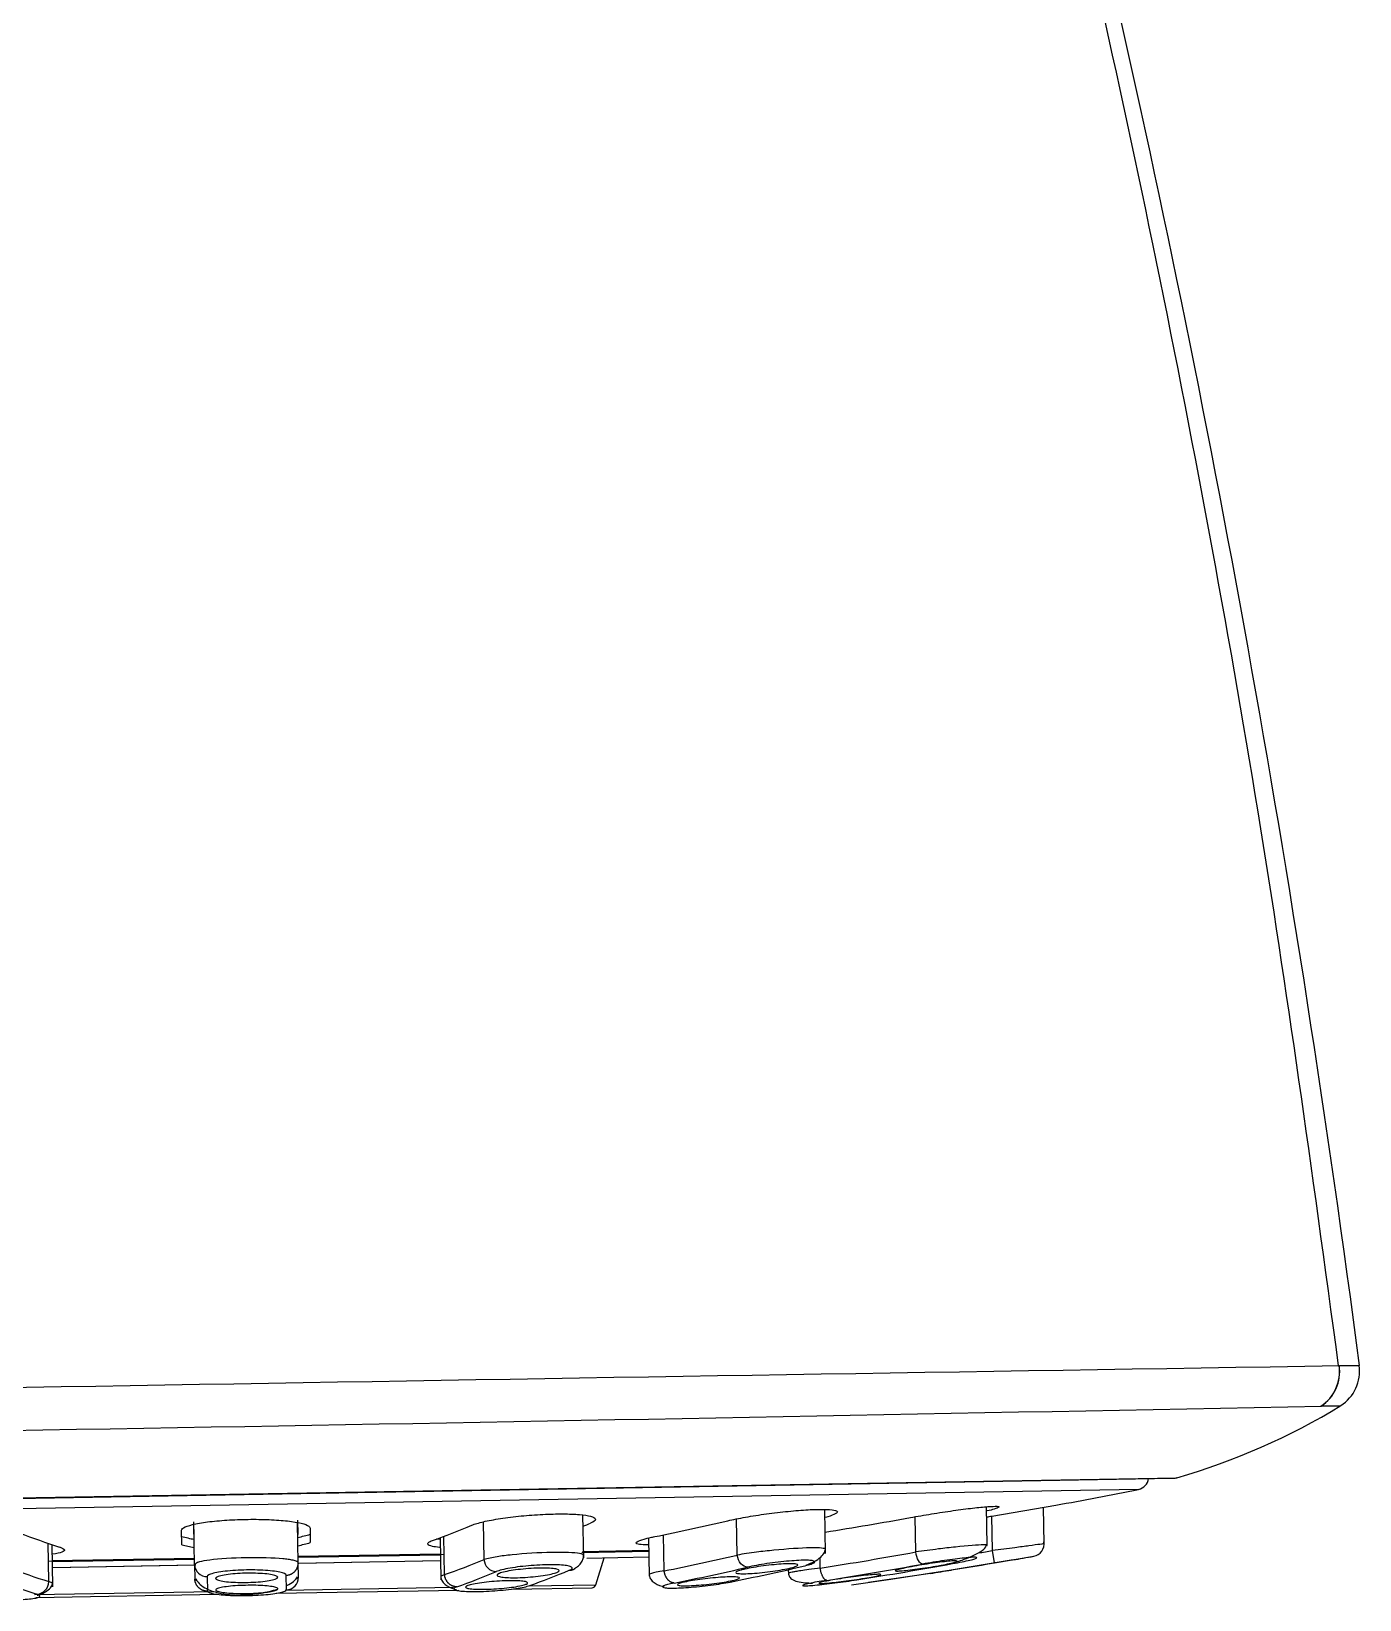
# Model space of a CAD drawing. Header units: millimetres. Extents: x 1617 to 5774, y 11446 to 13973.
# Drawn here: x 3888.61 to 3920.65, y 12000.74 to 12038.57 of the extents above; entities that cross this region are included whole.
import ezdxf

# ---------------------------------------------------------------- set-up
doc = ezdxf.new("R2010")
doc.units = ezdxf.units.MM
doc.layers.get('0').update_dxf_attribs({"color": 250})

# ---------------------------------------------------------------- blocks, each defined once
blk = doc.blocks.new('23')
at = {"linetype": 'Continuous'}
for p, q in [((3871.286, 12002.897), (3916.244, 12003.681)), ((3871.37, 12002.886), (3916.161, 12003.668)), ((3915.32, 12003.4), (3872.219, 12002.647)), ((3901.932, 12001.747), (3901.914, 12002.779)), ((3905.637, 12001.814), (3905.622, 12002.685)), ((3907.77, 12001.849), (3907.752, 12002.915)), ((3909.944, 12001.889), (3909.929, 12002.739)), ((3911.669, 12002.051), (3911.653, 12002.98)), ((3911.777, 12002.754), (3913.323, 12003.016)), ((3911.792, 12001.921), (3911.777, 12002.754)), ((3913.039, 12002.086), (3913.024, 12002.966)), ((3892.236, 12002.06), (3892.23, 12002.413)), ((3892.533, 12002.264), (3892.527, 12002.617)), ((3892.545, 12001.585), (3892.528, 12002.554)), ((3895.026, 12002.66), (3895.032, 12002.307)), ((3895.044, 12001.629), (3895.027, 12002.595)), ((3895.33, 12002.467), (3895.336, 12002.115)), ((3899.527, 12001.707), (3899.511, 12002.618)), ((3903.875, 12001.434), (3903.86, 12002.303)), ((3889.025, 12001.174), (3889.008, 12002.101)), ((3889.122, 12001.051), (3889.104, 12002.069)), ((3898.466, 12002.232), (3898.484, 12001.214)), ((3898.577, 12001.341), (3898.56, 12002.267)), ((3901.889, 12001.88), (3903.501, 12001.908)), ((3903.501, 12001.923), (3901.905, 12001.895)), ((3901.929, 12001.895), (3903.501, 12001.922)), ((3903.495, 12002.224), (3903.511, 12001.302)), ((3911.842, 12001.625), (3911.792, 12001.921)), ((3889.023, 12001.669), (3892.542, 12001.731)), ((3892.542, 12001.732), (3889.111, 12001.672)), ((3889.111, 12001.657), (3892.542, 12001.717)), ((3889.114, 12001.517), (3892.545, 12001.577)), ((3889.122, 12001.517), (3892.574, 12001.577)), ((3892.545, 12001.585), (3892.551, 12001.236)), ((3895.042, 12001.774), (3898.561, 12001.836)), ((3898.473, 12001.835), (3895.042, 12001.776)), ((3895.042, 12001.76), (3898.473, 12001.82)), ((3895.044, 12001.62), (3898.476, 12001.68)), ((3895.05, 12001.28), (3895.044, 12001.629)), ((3895.06, 12001.62), (3898.472, 12001.68)), ((3902.01, 12001.742), (3903.503, 12001.768)), ((3902.011, 12001.742), (3903.503, 12001.768)), ((3902.227, 12001.097), (3902.425, 12001.749)), ((3907.64, 12001.499), (3907.636, 12001.755)), ((3912.296, 12001.699), (3910.8, 12001.451)), ((3911.842, 12001.625), (3912.791, 12001.785)), ((3892.847, 12001.294), (3892.854, 12000.944)), ((3894.758, 12000.977), (3894.752, 12001.327)), ((3906.869, 12001.463), (3906.871, 12001.361)), ((3908.392, 12001.092), (3909.342, 12001.231)), ((3910.301, 12001.373), (3908.805, 12001.15)), ((3910.301, 12001.371), (3910.301, 12001.373)), ((3888.679, 12000.86), (3893.01, 12000.936)), ((3888.712, 12000.791), (3893.114, 12000.868)), ((3894.514, 12000.893), (3898.92, 12000.97)), ((3894.728, 12000.966), (3898.79, 12001.037)), ((3900.197, 12000.992), (3902.133, 12001.026)), ((3900.62, 12001.069), (3902.227, 12001.097))]:
    blk.add_line(p, q, dxfattribs=at)
for centre, radius, start, end in [((4281.681, -10956.424), 22965.646, 90.9019619, 91.0350693), ((3919.164, 12006.243), 1.006, 303.4962, 8.0207), ((3919.168, 12006.243), 1.006, 303.4611, 8.0203), ((4302.074, -12163.512), 24172.905, 90.9041186, 90.9052542), ((3919.663, 12006.253), 0.991, 302.7696, 7.6087), ((3692.182, 23364.424), 11361.293, 270.8855617, 271.1476178), ((3911.833, 12019.092), 16.03, 285.9754, 301.4625), ((3692.182, 23364.424), 11361.293, 271.1476178, 271.1499842), ((3688.669, 24033.52), 12030.329, 271.1005564, 271.1027566), ((3915.261, 12003.694), 0.3, 281.3472, 352.991), ((3916.155, 12003.968), 0.3, 271, 287.2789), ((3891.71, 12121.054), 120, 280.37616, 281.34735), ((3891.71, 12121.054), 119.99, 279.5696, 279.62763), ((3893.683, 12008.02), 5.938, 283.2314, 286.1319), ((3893.683, 12008.02), 5.938, 255.868, 258.8396), ((3893.686, 12007.829), 5.947, 255.8933, 258.7885), ((3893.686, 12007.829), 5.947, 283.1405, 286.1067), ((3891.706, 12121.239), 120.996, 279.39383, 279.55534), ((3912.739, 12002.081), 0.3, 324.7596, 10.0443), ((3892.843, 12001.592), 0.298, 181.314, 270.8745), ((3899.835, 12001.724), 0.309, 183.1329, 267.9717), ((3891.706, 12121.239), 121.296, 278.35997, 279.55534), ((3891.706, 12121.239), 121.3, 279.76767, 280.0098), ((3912.739, 12002.081), 0.3, 279.4809, 324.7596), ((3888.719, 12001.177), 0.306, 274.0361, 359.4934), ((3894.752, 12001.276), 0.299, 271.2091, 0.7695), ((3891.706, 12121.239), 121.3, 278.81328, 279.06097), ((3902.131, 12001.126), 0.1, 271, 343.0955)]:
    blk.add_arc(centre, radius, start, end, dxfattribs=at)
for centre, major_axis, ratio, start_param, end_param in [((3891.117, 12121.044), (2.094, -119.972), 0.92388, 0.131823, 0.150581), ((3893.141, 12121.079), (2.094, -119.972), 0.382683, -0.150581, -0.129539), ((3890.278, 12121.029), (2.094, -119.972), 0.382683, 0.129539, 0.150581), ((3893.141, 12121.079), (2.094, -119.972), 0.382683, 0.146573, 0.150581), ((3890.614, 12121.035), (2.094, -119.972), 0.707107, 0.129539, 0.150581), ((3890.552, 12121.219), (2.112, -120.978), 0.382683, 0.128456, 0.149319), ((3890.823, 12121.223), (2.112, -120.978), 0.707107, 0.128456, 0.149319), ((3892.38, 12121.251), (2.117, -121.278), 0.707107, 0.128456, 0.149319), ((3891.228, 12121.23), (2.112, -120.978), 0.92388, 0.128456, 0.149319), ((3891.342, 12121.232), (2.117, -121.278), 0.92388, 0.128456, 0.149319), ((3892.071, 12121.245), (2.117, -121.278), 0.92388, 0.128456, 0.149319), ((3892.586, 12121.254), (2.117, -121.278), 0.382683, -0.149319, -0.128456), ((3892.861, 12121.259), (2.112, -120.978), 0.382683, -0.149319, -0.128456), ((3890.827, 12121.223), (2.117, -121.278), 0.382683, 0.128456, 0.149319), ((3892.586, 12121.254), (2.117, -121.278), 0.382683, 0.128456, 0.149319), ((3891.033, 12121.227), (2.117, -121.278), 0.707107, 0.128456, 0.149319)]:
    blk.add_ellipse(centre, major_axis=major_axis, ratio=ratio, start_param=start_param, end_param=end_param, dxfattribs=at)
for points, knots in [([(3882.039, 12121.12), (3884.199, 12117.792), (3888.543, 12110.593), (3894.718, 12098.688), (3900.543, 12085.527), (3907.611, 12066.686), (3914.967, 12040.969), (3919.091, 12018.186), (3920.645, 12006.384)], [0, 0, 0, 0, 0.118829, 0.245293, 0.371757, 0.498221, 0.75115, 1, 1, 1, 1]), ([(3920.147, 12006.382), (3919.482, 12011.287), (3918.317, 12019.688), (3915.77, 12033.375), (3912.804, 12046.471), (3909.394, 12059.092), (3905.589, 12071.111), (3901.409, 12082.528), (3896.867, 12093.345), (3892.028, 12103.44), (3886.951, 12112.825), (3883.626, 12118.079), (3881.798, 12120.947)], [0, 0, 0, 0, 0.110889, 0.22534, 0.336162, 0.443334, 0.54684, 0.646664, 0.742789, 0.835194, 0.923863, 1, 1, 1, 1]), ([(3892.23, 12002.413), (3892.23, 12002.439), (3892.26, 12002.467), (3892.318, 12002.493), (3892.376, 12002.519), (3892.464, 12002.544), (3892.574, 12002.567), (3892.684, 12002.59), (3892.819, 12002.61), (3892.969, 12002.627), (3893.117, 12002.643), (3893.282, 12002.656), (3893.453, 12002.664), (3893.621, 12002.673), (3893.798, 12002.677), (3893.969, 12002.677), (3894.139, 12002.677), (3894.308, 12002.672), (3894.462, 12002.663), (3894.616, 12002.654), (3894.759, 12002.641), (3894.88, 12002.625), (3895.001, 12002.608), (3895.103, 12002.588), (3895.177, 12002.565), (3895.253, 12002.543), (3895.301, 12002.518), (3895.32, 12002.492), (3895.326, 12002.484), (3895.33, 12002.475), (3895.33, 12002.467)], [0, 0, 0, 0, 0.108972, 0.108972, 0.108972, 0.21798, 0.21798, 0.21798, 0.326418, 0.326418, 0.326418, 0.433662, 0.433662, 0.433662, 0.5398, 0.5398, 0.5398, 0.645406, 0.645406, 0.645406, 0.751273, 0.751273, 0.751273, 0.858068, 0.858068, 0.858068, 0.966068, 0.966068, 0.966068, 1, 1, 1, 1]), ([(3899.235, 12002.535), (3899.302, 12002.563), (3899.397, 12002.591), (3899.514, 12002.619), (3899.631, 12002.646), (3899.772, 12002.672), (3899.927, 12002.695), (3900.08, 12002.719), (3900.25, 12002.74), (3900.423, 12002.757), (3900.595, 12002.773), (3900.773, 12002.787), (3900.944, 12002.795), (3901.114, 12002.804), (3901.28, 12002.808), (3901.43, 12002.807), (3901.579, 12002.806), (3901.716, 12002.801), (3901.829, 12002.792), (3901.942, 12002.782), (3902.035, 12002.768), (3902.1, 12002.751), (3902.165, 12002.733), (3902.204, 12002.712), (3902.213, 12002.688), (3902.223, 12002.665), (3902.202, 12002.638), (3902.154, 12002.611), (3902.138, 12002.603), (3902.12, 12002.594), (3902.099, 12002.585)], [0, 0, 0, 0, 0.108972, 0.108972, 0.108972, 0.21798, 0.21798, 0.21798, 0.326418, 0.326418, 0.326418, 0.433662, 0.433662, 0.433662, 0.5398, 0.5398, 0.5398, 0.645406, 0.645406, 0.645406, 0.751273, 0.751273, 0.751273, 0.858068, 0.858068, 0.858068, 0.966068, 0.966068, 0.966068, 1, 1, 1, 1]), ([(3905.41, 12002.643), (3905.533, 12002.672), (3905.68, 12002.701), (3905.837, 12002.729), (3905.995, 12002.757), (3906.168, 12002.784), (3906.343, 12002.807), (3906.516, 12002.831), (3906.696, 12002.852), (3906.866, 12002.869), (3907.035, 12002.886), (3907.199, 12002.899), (3907.345, 12002.907), (3907.489, 12002.915), (3907.62, 12002.918), (3907.726, 12002.917), (3907.831, 12002.916), (3907.915, 12002.909), (3907.97, 12002.899), (3908.025, 12002.888), (3908.054, 12002.873), (3908.053, 12002.854), (3908.052, 12002.836), (3908.022, 12002.813), (3907.965, 12002.789), (3907.917, 12002.768), (3907.849, 12002.745), (3907.765, 12002.722)], [0, 0, 0, 0, 0.1089723, 0.1089723, 0.1089723, 0.2179797, 0.2179797, 0.2179797, 0.3264185, 0.3264185, 0.3264185, 0.4336625, 0.4336625, 0.4336625, 0.5398, 0.5398, 0.5398, 0.6454063, 0.6454063, 0.6454063, 0.7512726, 0.7512726, 0.7512726, 0.8580682, 0.8580682, 0.8580682, 0.9477932, 0.9477932, 0.9477932, 0.9477932]), ([(3909.814, 12002.72), (3909.975, 12002.749), (3910.15, 12002.779), (3910.325, 12002.807), (3910.499, 12002.835), (3910.678, 12002.862), (3910.846, 12002.886), (3911.014, 12002.91), (3911.175, 12002.931), (3911.316, 12002.947), (3911.457, 12002.963), (3911.581, 12002.975), (3911.68, 12002.983), (3911.777, 12002.99), (3911.852, 12002.992), (3911.898, 12002.99), (3911.943, 12002.987), (3911.961, 12002.98), (3911.95, 12002.968), (3911.939, 12002.956), (3911.899, 12002.94), (3911.833, 12002.92), (3911.79, 12002.908), (3911.735, 12002.893), (3911.671, 12002.878)], [0, 0, 0, 0, 0.1089723, 0.1089723, 0.1089723, 0.2179797, 0.2179797, 0.2179797, 0.3264185, 0.3264185, 0.3264185, 0.4336625, 0.4336625, 0.4336625, 0.5398, 0.5398, 0.5398, 0.6454063, 0.6454063, 0.6454063, 0.7512726, 0.7512726, 0.7512726, 0.8201136, 0.8201136, 0.8201136, 0.8201136]), ([(3889.287, 12002.009), (3889.354, 12001.987), (3889.395, 12001.965), (3889.404, 12001.944), (3889.414, 12001.922), (3889.393, 12001.902), (3889.344, 12001.883), (3889.295, 12001.865), (3889.216, 12001.848), (3889.113, 12001.834), (3889.112, 12001.834), (3889.111, 12001.834), (3889.109, 12001.833)], [0, 0, 0, 0, 0.1085609, 0.1085609, 0.1085609, 0.2171477, 0.2171477, 0.2171477, 0.3253166, 0.3253166, 0.3253166, 0.3267849, 0.3267849, 0.3267849, 0.3267849]), ([(3898.455, 12001.998), (3898.386, 12002.005), (3898.329, 12002.014), (3898.284, 12002.024), (3898.219, 12002.039), (3898.18, 12002.057), (3898.171, 12002.077), (3898.161, 12002.098), (3898.182, 12002.12), (3898.23, 12002.144), (3898.246, 12002.151), (3898.264, 12002.158), (3898.285, 12002.166)], [0.6786588, 0.6786588, 0.6786588, 0.6786588, 0.7514439, 0.7514439, 0.7514439, 0.8583981, 0.8583981, 0.8583981, 0.9662405, 0.9662405, 0.9662405, 1, 1, 1, 1]), ([(3898.383, 12002.208), (3898.407, 12002.204), (3898.433, 12002.201), (3898.461, 12002.199), (3898.463, 12002.198), (3898.464, 12002.198), (3898.466, 12002.198)], [0.29588398, 0.29588398, 0.29588398, 0.29588398, 0.32532693, 0.32532693, 0.32532693, 0.32678857, 0.32678857, 0.32678857, 0.32678857]), ([(3903.491, 12002.058), (3903.402, 12002.059), (3903.33, 12002.064), (3903.281, 12002.072), (3903.225, 12002.081), (3903.197, 12002.094), (3903.197, 12002.11), (3903.198, 12002.126), (3903.228, 12002.145), (3903.286, 12002.167), (3903.344, 12002.188), (3903.43, 12002.212), (3903.539, 12002.236), (3903.573, 12002.244), (3903.61, 12002.252), (3903.649, 12002.26)], [0.5511258, 0.5511258, 0.5511258, 0.5511258, 0.645172, 0.645172, 0.645172, 0.7514439, 0.7514439, 0.7514439, 0.8583981, 0.8583981, 0.8583981, 0.9662405, 0.9662405, 0.9662405, 1, 1, 1, 1]), ([(3907.769, 12001.952), (3907.769, 12001.952), (3907.766, 12001.978), (3907.498, 12002.005), (3906.699, 12001.952), (3906.048, 12001.88), (3905.786, 12001.838), (3905.637, 12001.814)], [0.253889, 0.253889, 0.253889, 0.253889, 0.254524, 0.5006613, 0.7467975, 0.8561245, 1, 1, 1, 1]), ([(3907.302, 12001.572), (3907.377, 12001.602), (3907.506, 12001.655), (3907.662, 12001.765), (3907.758, 12001.883), (3907.764, 12001.949), (3907.766, 12001.988)], [0, 0, 0, 0, 0.236776, 0.485418, 0.74146, 1, 1, 1, 1]), ([(3911.667, 12002.051), (3911.667, 12002.058), (3911.575, 12002.069), (3911.085, 12002.029), (3910.444, 12001.957), (3910.125, 12001.914), (3909.944, 12001.889)], [0.3778634, 0.3778634, 0.3778634, 0.3778634, 0.5006613, 0.7467975, 0.8561245, 1, 1, 1, 1]), ([(3910.855, 12001.629), (3910.974, 12001.665), (3911.183, 12001.73), (3911.457, 12001.858), (3911.621, 12001.971), (3911.637, 12002.023), (3911.642, 12002.045)], [0, 0, 0, 0, 0.266007, 0.547236, 0.83893, 1, 1, 1, 1]), ([(3913.039, 12002.086), (3913.039, 12002.086), (3913.039, 12002.086), (3912.838, 12002.059), (3912.306, 12001.989), (3911.978, 12001.946), (3911.792, 12001.921)], [0.5004334, 0.5004334, 0.5004334, 0.5004334, 0.5006614, 0.7467976, 0.8561246, 1, 1, 1, 1]), ([(3895.021, 12001.655), (3895.017, 12001.657), (3894.997, 12001.669), (3894.932, 12001.688), (3894.813, 12001.709), (3894.515, 12001.743), (3893.789, 12001.766), (3892.999, 12001.713), (3892.657, 12001.654), (3892.597, 12001.625), (3892.578, 12001.612)], [0.0601955, 0.0601955, 0.0601955, 0.0601955, 0.0768018, 0.1447946, 0.204044, 0.2545241, 0.5006614, 0.7467976, 0.8561246, 0.9406421, 0.9406421, 0.9406421, 0.9406421]), ([(3901.931, 12001.804), (3901.931, 12001.806), (3901.927, 12001.817), (3901.903, 12001.832), (3901.761, 12001.87), (3901.208, 12001.896), (3900.348, 12001.841), (3899.785, 12001.771), (3899.621, 12001.73), (3899.527, 12001.707)], [0.1270408, 0.1270408, 0.1270408, 0.1270408, 0.1447945, 0.204044, 0.254524, 0.5006613, 0.7467975, 0.8561245, 1, 1, 1, 1]), ([(3901.711, 12001.487), (3901.749, 12001.511), (3901.813, 12001.553), (3901.885, 12001.641), (3901.927, 12001.735), (3901.929, 12001.791), (3901.93, 12001.824)], [0, 0, 0, 0, 0.243187, 0.494237, 0.748022, 1, 1, 1, 1]), ([(3906.88, 12001.493), (3906.82, 12001.48), (3906.749, 12001.466), (3906.673, 12001.453), (3906.597, 12001.44), (3906.513, 12001.427), (3906.429, 12001.416), (3906.345, 12001.405), (3906.258, 12001.395), (3906.176, 12001.387), (3906.094, 12001.379), (3906.015, 12001.373), (3905.944, 12001.369), (3905.874, 12001.365), (3905.811, 12001.363), (3905.76, 12001.364), (3905.709, 12001.365), (3905.668, 12001.367), (3905.641, 12001.372), (3905.615, 12001.377), (3905.601, 12001.384), (3905.601, 12001.393), (3905.602, 12001.402), (3905.616, 12001.413), (3905.644, 12001.424), (3905.672, 12001.436), (3905.714, 12001.449), (3905.766, 12001.462), (3905.783, 12001.466), (3905.801, 12001.471), (3905.819, 12001.475), (3905.879, 12001.489), (3905.95, 12001.502), (3906.026, 12001.516), (3906.102, 12001.529), (3906.186, 12001.542), (3906.271, 12001.553), (3906.355, 12001.564), (3906.441, 12001.574), (3906.524, 12001.582), (3906.605, 12001.59), (3906.685, 12001.596), (3906.755, 12001.6), (3906.825, 12001.604), (3906.889, 12001.605), (3906.94, 12001.605), (3906.991, 12001.604), (3907.031, 12001.601), (3907.058, 12001.596), (3907.085, 12001.591), (3907.099, 12001.584), (3907.098, 12001.575), (3907.098, 12001.566), (3907.083, 12001.556), (3907.056, 12001.544), (3907.028, 12001.533), (3906.986, 12001.52), (3906.933, 12001.506), (3906.917, 12001.502), (3906.899, 12001.498), (3906.88, 12001.493)], [0, 0, 0, 0, 0.054446, 0.054446, 0.054446, 0.108909, 0.108909, 0.108909, 0.163102, 0.163102, 0.163102, 0.216727, 0.216727, 0.216727, 0.26983, 0.26983, 0.26983, 0.322681, 0.322681, 0.322681, 0.375655, 0.375655, 0.375655, 0.429067, 0.429067, 0.429067, 0.483051, 0.483051, 0.483051, 0.500001, 0.500001, 0.500001, 0.554448, 0.554448, 0.554448, 0.608912, 0.608912, 0.608912, 0.663105, 0.663105, 0.663105, 0.716732, 0.716732, 0.716732, 0.769833, 0.769833, 0.769833, 0.822681, 0.822681, 0.822681, 0.875653, 0.875653, 0.875653, 0.929065, 0.929065, 0.929065, 0.98305, 0.98305, 0.98305, 1, 1, 1, 1]), ([(3905.884, 12001.521), (3905.829, 12001.521), (3905.77, 12001.552), (3905.678, 12001.66), (3905.646, 12001.737), (3905.637, 12001.814)], [0, 0, 0, 0, 0.5, 0.5, 1, 1, 1, 1]), ([(3910.484, 12001.556), (3910.406, 12001.542), (3910.321, 12001.528), (3910.237, 12001.515), (3910.152, 12001.502), (3910.066, 12001.489), (3909.985, 12001.478), (3909.904, 12001.467), (3909.826, 12001.457), (3909.757, 12001.449), (3909.689, 12001.441), (3909.629, 12001.436), (3909.581, 12001.432), (3909.534, 12001.429), (3909.498, 12001.428), (3909.476, 12001.429), (3909.454, 12001.43), (3909.445, 12001.433), (3909.45, 12001.439), (3909.456, 12001.444), (3909.475, 12001.452), (3909.507, 12001.461), (3909.539, 12001.471), (3909.585, 12001.482), (3909.641, 12001.494), (3909.697, 12001.506), (3909.764, 12001.52), (3909.838, 12001.533), (3909.861, 12001.538), (3909.885, 12001.542), (3909.91, 12001.546), (3909.988, 12001.56), (3910.072, 12001.574), (3910.157, 12001.588), (3910.241, 12001.601), (3910.328, 12001.614), (3910.409, 12001.625), (3910.49, 12001.636), (3910.568, 12001.646), (3910.637, 12001.654), (3910.704, 12001.661), (3910.765, 12001.667), (3910.812, 12001.671), (3910.86, 12001.674), (3910.896, 12001.675), (3910.918, 12001.674), (3910.94, 12001.673), (3910.949, 12001.669), (3910.943, 12001.664), (3910.938, 12001.658), (3910.919, 12001.651), (3910.887, 12001.641), (3910.854, 12001.632), (3910.808, 12001.621), (3910.753, 12001.609), (3910.697, 12001.597), (3910.629, 12001.583), (3910.556, 12001.569), (3910.532, 12001.565), (3910.508, 12001.561), (3910.484, 12001.556)], [0, 0, 0, 0, 0.054446, 0.054446, 0.054446, 0.108909, 0.108909, 0.108909, 0.163102, 0.163102, 0.163102, 0.216727, 0.216727, 0.216727, 0.26983, 0.26983, 0.26983, 0.322681, 0.322681, 0.322681, 0.375655, 0.375655, 0.375655, 0.429067, 0.429067, 0.429067, 0.483051, 0.483051, 0.483051, 0.500001, 0.500001, 0.500001, 0.554448, 0.554448, 0.554448, 0.608912, 0.608912, 0.608912, 0.663105, 0.663105, 0.663105, 0.716732, 0.716732, 0.716732, 0.769833, 0.769833, 0.769833, 0.822681, 0.822681, 0.822681, 0.875653, 0.875653, 0.875653, 0.929065, 0.929065, 0.929065, 0.98305, 0.98305, 0.98305, 1, 1, 1, 1]), ([(3910.104, 12001.595), (3910.074, 12001.595), (3910.039, 12001.627), (3909.98, 12001.736), (3909.956, 12001.812), (3909.944, 12001.889)], [0, 0, 0, 0, 0.5, 0.5, 1, 1, 1, 1]), ([(3888.744, 12000.843), (3888.774, 12000.852), (3888.864, 12000.884), (3888.995, 12000.949), (3889.105, 12001.049), (3889.115, 12001.116), (3889.119, 12001.157)], [0.483625, 0.483625, 0.483625, 0.483625, 0.5464867, 0.6831703, 0.8350254, 1, 1, 1, 1]), ([(3892.551, 12001.236), (3892.559, 12001.226), (3892.567, 12001.215), (3892.593, 12001.205), (3892.594, 12001.205)], [0, 0, 0, 0, 0.08199434, 0.08478274, 0.08478274, 0.08478274, 0.08478274]), ([(3892.573, 12001.248), (3892.595, 12001.204), (3892.633, 12001.132), (3892.776, 12001.027), (3892.943, 12000.952), (3893.222, 12000.871), (3893.502, 12000.841), (3893.696, 12000.855), (3893.723, 12000.857)], [0, 0, 0, 0, 0.177902, 0.339994, 0.483595, 0.608113, 0.952894, 1, 1, 1, 1]), ([(3894.55, 12001.278), (3894.551, 12001.266), (3894.536, 12001.253), (3894.508, 12001.241), (3894.48, 12001.228), (3894.437, 12001.216), (3894.384, 12001.205), (3894.331, 12001.195), (3894.266, 12001.185), (3894.193, 12001.177), (3894.122, 12001.17), (3894.042, 12001.164), (3893.959, 12001.159), (3893.878, 12001.155), (3893.792, 12001.153), (3893.709, 12001.154), (3893.627, 12001.154), (3893.545, 12001.156), (3893.471, 12001.16), (3893.396, 12001.164), (3893.327, 12001.17), (3893.268, 12001.178), (3893.21, 12001.186), (3893.16, 12001.195), (3893.124, 12001.206), (3893.088, 12001.216), (3893.064, 12001.228), (3893.055, 12001.24), (3893.052, 12001.244), (3893.051, 12001.248), (3893.051, 12001.252), (3893.05, 12001.265), (3893.065, 12001.278), (3893.093, 12001.29), (3893.121, 12001.302), (3893.163, 12001.314), (3893.217, 12001.325), (3893.27, 12001.336), (3893.335, 12001.345), (3893.408, 12001.353), (3893.479, 12001.361), (3893.559, 12001.367), (3893.642, 12001.371), (3893.723, 12001.375), (3893.809, 12001.377), (3893.892, 12001.377), (3893.974, 12001.377), (3894.056, 12001.375), (3894.13, 12001.37), (3894.205, 12001.366), (3894.274, 12001.36), (3894.333, 12001.352), (3894.391, 12001.345), (3894.441, 12001.335), (3894.477, 12001.325), (3894.513, 12001.314), (3894.537, 12001.302), (3894.546, 12001.29), (3894.549, 12001.286), (3894.55, 12001.282), (3894.55, 12001.278)], [0, 0, 0, 0, 0.054446, 0.054446, 0.054446, 0.108909, 0.108909, 0.108909, 0.163102, 0.163102, 0.163102, 0.216727, 0.216727, 0.216727, 0.26983, 0.26983, 0.26983, 0.322681, 0.322681, 0.322681, 0.375655, 0.375655, 0.375655, 0.429067, 0.429067, 0.429067, 0.483051, 0.483051, 0.483051, 0.500001, 0.500001, 0.500001, 0.554448, 0.554448, 0.554448, 0.608912, 0.608912, 0.608912, 0.663105, 0.663105, 0.663105, 0.716732, 0.716732, 0.716732, 0.769833, 0.769833, 0.769833, 0.822681, 0.822681, 0.822681, 0.875653, 0.875653, 0.875653, 0.929065, 0.929065, 0.929065, 0.98305, 0.98305, 0.98305, 1, 1, 1, 1]), ([(3894.759, 12001.075), (3894.762, 12001.076), (3894.833, 12001.109), (3894.956, 12001.183), (3895.002, 12001.25), (3895.027, 12001.291)], [0.6388044, 0.6388044, 0.6388044, 0.6388044, 0.6453873, 0.8156971, 1, 1, 1, 1]), ([(3898.577, 12001.341), (3898.543, 12001.33), (3898.492, 12001.313), (3898.481, 12001.297), (3898.482, 12001.292)], [0, 0, 0, 0, 0.0819943, 0.1278999, 0.1278999, 0.1278999, 0.1278999]), ([(3898.486, 12001.289), (3898.489, 12001.258), (3898.502, 12001.196), (3898.599, 12001.078), (3898.745, 12001.008), (3898.851, 12000.982), (3898.867, 12000.978)], [0.0185078, 0.0185078, 0.0185078, 0.0185078, 0.0747843, 0.1433686, 0.2568658, 0.2779189, 0.2779189, 0.2779189, 0.2779189]), ([(3899.139, 12001.079), (3899.171, 12001.091), (3899.217, 12001.103), (3899.273, 12001.115), (3899.33, 12001.126), (3899.398, 12001.137), (3899.472, 12001.147), (3899.546, 12001.157), (3899.629, 12001.166), (3899.712, 12001.173), (3899.795, 12001.18), (3899.881, 12001.186), (3899.964, 12001.19), (3900.046, 12001.194), (3900.127, 12001.196), (3900.2, 12001.196), (3900.272, 12001.195), (3900.338, 12001.193), (3900.393, 12001.19), (3900.448, 12001.186), (3900.493, 12001.18), (3900.525, 12001.173), (3900.557, 12001.165), (3900.575, 12001.157), (3900.58, 12001.147), (3900.584, 12001.137), (3900.574, 12001.126), (3900.551, 12001.115), (3900.543, 12001.111), (3900.535, 12001.107), (3900.524, 12001.104), (3900.492, 12001.092), (3900.446, 12001.08), (3900.39, 12001.069), (3900.334, 12001.057), (3900.265, 12001.046), (3900.191, 12001.036), (3900.117, 12001.026), (3900.035, 12001.017), (3899.951, 12001.01), (3899.869, 12001.003), (3899.782, 12000.997), (3899.699, 12000.993), (3899.617, 12000.99), (3899.536, 12000.988), (3899.464, 12000.988), (3899.391, 12000.988), (3899.325, 12000.99), (3899.27, 12000.994), (3899.215, 12000.997), (3899.17, 12001.003), (3899.138, 12001.01), (3899.107, 12001.018), (3899.088, 12001.027), (3899.084, 12001.036), (3899.079, 12001.046), (3899.089, 12001.057), (3899.112, 12001.069), (3899.12, 12001.072), (3899.129, 12001.076), (3899.139, 12001.079)], [0, 0, 0, 0, 0.054288, 0.054288, 0.054288, 0.108589, 0.108589, 0.108589, 0.162679, 0.162679, 0.162679, 0.216326, 0.216326, 0.216326, 0.269559, 0.269559, 0.269559, 0.322592, 0.322592, 0.322592, 0.375721, 0.375721, 0.375721, 0.429196, 0.429196, 0.429196, 0.483121, 0.483121, 0.483121, 0.500004, 0.500004, 0.500004, 0.55429, 0.55429, 0.55429, 0.60859, 0.60859, 0.60859, 0.662678, 0.662678, 0.662678, 0.716323, 0.716323, 0.716323, 0.769557, 0.769557, 0.769557, 0.822591, 0.822591, 0.822591, 0.87572, 0.87572, 0.87572, 0.929194, 0.929194, 0.929194, 0.983118, 0.983118, 0.983118, 1, 1, 1, 1]), ([(3901.285, 12001.396), (3901.253, 12001.383), (3901.206, 12001.369), (3901.15, 12001.356), (3901.094, 12001.344), (3901.025, 12001.331), (3900.951, 12001.32), (3900.876, 12001.309), (3900.794, 12001.299), (3900.71, 12001.291), (3900.627, 12001.283), (3900.541, 12001.277), (3900.458, 12001.273), (3900.376, 12001.269), (3900.296, 12001.267), (3900.223, 12001.267), (3900.151, 12001.267), (3900.085, 12001.27), (3900.03, 12001.274), (3899.975, 12001.279), (3899.93, 12001.286), (3899.899, 12001.294), (3899.867, 12001.302), (3899.848, 12001.312), (3899.844, 12001.323), (3899.839, 12001.334), (3899.849, 12001.347), (3899.873, 12001.359), (3899.88, 12001.363), (3899.889, 12001.368), (3899.899, 12001.372), (3899.931, 12001.385), (3899.978, 12001.398), (3900.034, 12001.411), (3900.091, 12001.424), (3900.159, 12001.436), (3900.233, 12001.447), (3900.308, 12001.458), (3900.39, 12001.468), (3900.474, 12001.476), (3900.557, 12001.484), (3900.643, 12001.491), (3900.726, 12001.495), (3900.808, 12001.499), (3900.888, 12001.501), (3900.961, 12001.5), (3901.033, 12001.5), (3901.099, 12001.498), (3901.154, 12001.493), (3901.209, 12001.489), (3901.254, 12001.482), (3901.285, 12001.474), (3901.317, 12001.466), (3901.336, 12001.456), (3901.34, 12001.444), (3901.345, 12001.433), (3901.335, 12001.421), (3901.311, 12001.408), (3901.304, 12001.404), (3901.295, 12001.4), (3901.285, 12001.396)], [0, 0, 0, 0, 0.054446, 0.054446, 0.054446, 0.108909, 0.108909, 0.108909, 0.163102, 0.163102, 0.163102, 0.216727, 0.216727, 0.216727, 0.26983, 0.26983, 0.26983, 0.322681, 0.322681, 0.322681, 0.375655, 0.375655, 0.375655, 0.429067, 0.429067, 0.429067, 0.483051, 0.483051, 0.483051, 0.500001, 0.500001, 0.500001, 0.554448, 0.554448, 0.554448, 0.608912, 0.608912, 0.608912, 0.663105, 0.663105, 0.663105, 0.716732, 0.716732, 0.716732, 0.769833, 0.769833, 0.769833, 0.822681, 0.822681, 0.822681, 0.875653, 0.875653, 0.875653, 0.929065, 0.929065, 0.929065, 0.98305, 0.98305, 0.98305, 1, 1, 1, 1]), ([(3903.875, 12001.434), (3903.806, 12001.422), (3903.678, 12001.4), (3903.57, 12001.374), (3903.52, 12001.354), (3903.51, 12001.344), (3903.511, 12001.34), (3903.511, 12001.34)], [0, 0, 0, 0, 0.0819943, 0.1516797, 0.2091107, 0.2542445, 0.2542897, 0.2542897, 0.2542897, 0.2542897]), ([(3903.511, 12001.355), (3903.515, 12001.317), (3903.524, 12001.254), (3903.621, 12001.142), (3903.756, 12001.08), (3903.858, 12001.057), (3903.875, 12001.054)], [0, 0, 0, 0, 0.079531, 0.1538278, 0.2812784, 0.3058553, 0.3058553, 0.3058553, 0.3058553]), ([(3904.41, 12001.171), (3904.47, 12001.184), (3904.541, 12001.196), (3904.617, 12001.208), (3904.693, 12001.22), (3904.776, 12001.231), (3904.861, 12001.241), (3904.944, 12001.251), (3905.031, 12001.26), (3905.113, 12001.267), (3905.195, 12001.275), (3905.274, 12001.28), (3905.345, 12001.284), (3905.415, 12001.287), (3905.479, 12001.289), (3905.53, 12001.289), (3905.581, 12001.288), (3905.622, 12001.286), (3905.649, 12001.281), (3905.676, 12001.277), (3905.69, 12001.271), (3905.689, 12001.263), (3905.689, 12001.255), (3905.674, 12001.246), (3905.646, 12001.235), (3905.618, 12001.225), (3905.576, 12001.213), (3905.524, 12001.201), (3905.507, 12001.198), (3905.49, 12001.194), (3905.471, 12001.19), (3905.411, 12001.178), (3905.341, 12001.165), (3905.264, 12001.154), (3905.188, 12001.142), (3905.105, 12001.13), (3905.021, 12001.12), (3904.937, 12001.11), (3904.85, 12001.101), (3904.768, 12001.094), (3904.686, 12001.087), (3904.607, 12001.081), (3904.536, 12001.078), (3904.466, 12001.074), (3904.402, 12001.073), (3904.351, 12001.073), (3904.3, 12001.073), (3904.259, 12001.076), (3904.232, 12001.08), (3904.205, 12001.085), (3904.192, 12001.091), (3904.192, 12001.099), (3904.192, 12001.106), (3904.207, 12001.116), (3904.235, 12001.126), (3904.263, 12001.137), (3904.305, 12001.148), (3904.357, 12001.16), (3904.374, 12001.164), (3904.392, 12001.168), (3904.41, 12001.171)], [0, 0, 0, 0, 0.054288, 0.054288, 0.054288, 0.108589, 0.108589, 0.108589, 0.162679, 0.162679, 0.162679, 0.216326, 0.216326, 0.216326, 0.269559, 0.269559, 0.269559, 0.322592, 0.322592, 0.322592, 0.375721, 0.375721, 0.375721, 0.429196, 0.429196, 0.429196, 0.483121, 0.483121, 0.483121, 0.500004, 0.500004, 0.500004, 0.55429, 0.55429, 0.55429, 0.60859, 0.60859, 0.60859, 0.662678, 0.662678, 0.662678, 0.716323, 0.716323, 0.716323, 0.769557, 0.769557, 0.769557, 0.822591, 0.822591, 0.822591, 0.87572, 0.87572, 0.87572, 0.929194, 0.929194, 0.929194, 0.983118, 0.983118, 0.983118, 1, 1, 1, 1]), ([(3906.871, 12001.378), (3906.876, 12001.344), (3906.888, 12001.284), (3906.98, 12001.21), (3907.129, 12001.161), (3907.298, 12001.142), (3907.416, 12001.139), (3907.456, 12001.139)], [0, 0, 0, 0, 0.0931601, 0.1974869, 0.3111766, 0.4329334, 0.4932045, 0.4932045, 0.4932045, 0.4932045]), ([(3907.64, 12001.499), (3907.546, 12001.487), (3907.371, 12001.465), (3907.175, 12001.436), (3907.046, 12001.416), (3906.916, 12001.392), (3906.873, 12001.379), (3906.873, 12001.373)], [0, 0, 0, 0, 0.0819943, 0.1516797, 0.2091107, 0.2542445, 0.377814, 0.377814, 0.377814, 0.377814]), ([(3908.067, 12001.235), (3908.145, 12001.248), (3908.23, 12001.26), (3908.314, 12001.272), (3908.398, 12001.284), (3908.484, 12001.296), (3908.566, 12001.306), (3908.646, 12001.316), (3908.724, 12001.325), (3908.793, 12001.332), (3908.861, 12001.339), (3908.921, 12001.344), (3908.969, 12001.347), (3909.017, 12001.35), (3909.053, 12001.351), (3909.075, 12001.35), (3909.097, 12001.349), (3909.106, 12001.346), (3909.101, 12001.342), (3909.096, 12001.337), (3909.076, 12001.33), (3909.044, 12001.321), (3909.012, 12001.313), (3908.966, 12001.303), (3908.91, 12001.292), (3908.854, 12001.281), (3908.787, 12001.269), (3908.713, 12001.257), (3908.69, 12001.253), (3908.666, 12001.249), (3908.641, 12001.245), (3908.563, 12001.233), (3908.479, 12001.22), (3908.395, 12001.208), (3908.31, 12001.196), (3908.224, 12001.185), (3908.143, 12001.175), (3908.062, 12001.165), (3907.984, 12001.156), (3907.916, 12001.149), (3907.848, 12001.142), (3907.787, 12001.137), (3907.739, 12001.134), (3907.692, 12001.13), (3907.655, 12001.129), (3907.633, 12001.13), (3907.611, 12001.131), (3907.602, 12001.134), (3907.607, 12001.139), (3907.613, 12001.144), (3907.632, 12001.151), (3907.664, 12001.159), (3907.697, 12001.168), (3907.743, 12001.178), (3907.798, 12001.188), (3907.854, 12001.199), (3907.922, 12001.211), (3907.995, 12001.224), (3908.019, 12001.227), (3908.043, 12001.231), (3908.067, 12001.235)], [0, 0, 0, 0, 0.054288, 0.054288, 0.054288, 0.108589, 0.108589, 0.108589, 0.162679, 0.162679, 0.162679, 0.216326, 0.216326, 0.216326, 0.269559, 0.269559, 0.269559, 0.322592, 0.322592, 0.322592, 0.375721, 0.375721, 0.375721, 0.429196, 0.429196, 0.429196, 0.483121, 0.483121, 0.483121, 0.500004, 0.500004, 0.500004, 0.55429, 0.55429, 0.55429, 0.60859, 0.60859, 0.60859, 0.662678, 0.662678, 0.662678, 0.716323, 0.716323, 0.716323, 0.769557, 0.769557, 0.769557, 0.822591, 0.822591, 0.822591, 0.87572, 0.87572, 0.87572, 0.929194, 0.929194, 0.929194, 0.983118, 0.983118, 0.983118, 1, 1, 1, 1]), ([(3892.854, 12000.944), (3892.854, 12000.932), (3892.88, 12000.909), (3892.995, 12000.879), (3893.176, 12000.855), (3893.401, 12000.84), (3893.569, 12000.837), (3893.651, 12000.836)], [0, 0, 0, 0, 0.0909091, 0.1818182, 0.2727273, 0.3636364, 0.447486, 0.447486, 0.447486, 0.447486]), ([(3893.055, 12000.973), (3893.055, 12000.984), (3893.07, 12000.996), (3893.098, 12001.007), (3893.126, 12001.018), (3893.168, 12001.028), (3893.221, 12001.038), (3893.274, 12001.047), (3893.339, 12001.056), (3893.411, 12001.063), (3893.483, 12001.07), (3893.563, 12001.076), (3893.645, 12001.08), (3893.727, 12001.083), (3893.813, 12001.085), (3893.895, 12001.085), (3893.978, 12001.086), (3894.06, 12001.084), (3894.135, 12001.08), (3894.21, 12001.077), (3894.279, 12001.071), (3894.337, 12001.065), (3894.396, 12001.058), (3894.446, 12001.05), (3894.482, 12001.04), (3894.518, 12001.031), (3894.542, 12001.021), (3894.551, 12001.01), (3894.554, 12001.006), (3894.555, 12001.003), (3894.555, 12000.999), (3894.555, 12000.988), (3894.541, 12000.977), (3894.513, 12000.966), (3894.485, 12000.955), (3894.443, 12000.944), (3894.39, 12000.935), (3894.337, 12000.925), (3894.271, 12000.917), (3894.199, 12000.91), (3894.128, 12000.903), (3894.048, 12000.897), (3893.966, 12000.893), (3893.884, 12000.889), (3893.798, 12000.887), (3893.715, 12000.887), (3893.633, 12000.887), (3893.551, 12000.889), (3893.476, 12000.892), (3893.401, 12000.896), (3893.332, 12000.901), (3893.273, 12000.908), (3893.214, 12000.915), (3893.165, 12000.923), (3893.129, 12000.932), (3893.093, 12000.942), (3893.069, 12000.952), (3893.06, 12000.963), (3893.057, 12000.966), (3893.056, 12000.97), (3893.055, 12000.973)], [0, 0, 0, 0, 0.054288, 0.054288, 0.054288, 0.108589, 0.108589, 0.108589, 0.162679, 0.162679, 0.162679, 0.216326, 0.216326, 0.216326, 0.269559, 0.269559, 0.269559, 0.322592, 0.322592, 0.322592, 0.375721, 0.375721, 0.375721, 0.429196, 0.429196, 0.429196, 0.483121, 0.483121, 0.483121, 0.500004, 0.500004, 0.500004, 0.55429, 0.55429, 0.55429, 0.60859, 0.60859, 0.60859, 0.662678, 0.662678, 0.662678, 0.716323, 0.716323, 0.716323, 0.769557, 0.769557, 0.769557, 0.822591, 0.822591, 0.822591, 0.87572, 0.87572, 0.87572, 0.929194, 0.929194, 0.929194, 0.983118, 0.983118, 0.983118, 1, 1, 1, 1]), ([(3893.651, 12000.836), (3893.658, 12000.836), (3893.755, 12000.836), (3893.945, 12000.839), (3894.209, 12000.854), (3894.439, 12000.877), (3894.619, 12000.907), (3894.733, 12000.942), (3894.758, 12000.965), (3894.758, 12000.977)], [0.447486, 0.447486, 0.447486, 0.447486, 0.4545455, 0.5454545, 0.6363636, 0.7272727, 0.8181818, 0.9090909, 1, 1, 1, 1]), ([(3893.723, 12000.857), (3893.805, 12000.861), (3894, 12000.871), (3894.295, 12000.921), (3894.483, 12000.973), (3894.547, 12000.993)], [0, 0, 0, 0, 0.1268518, 0.3530776, 0.4818392, 0.4818392, 0.4818392, 0.4818392])]:
    blk.add_open_spline(points, degree=3, knots=knots, dxfattribs=at)
for points in [[(3911.657, 12002.043), (3911.663, 12002.046), (3911.667, 12002.049), (3911.667, 12002.051)], [(3892.578, 12001.612), (3892.565, 12001.603), (3892.555, 12001.594), (3892.545, 12001.585)], [(3895.044, 12001.629), (3895.039, 12001.638), (3895.033, 12001.647), (3895.021, 12001.655)], [(3901.584, 12001.446), (3901.619, 12001.461), (3901.663, 12001.488), (3901.653, 12001.526), (3901.565, 12001.556), (3901.408, 12001.576), (3901.194, 12001.583), (3900.941, 12001.579), (3900.668, 12001.563), (3900.398, 12001.536), (3900.152, 12001.5), (3899.95, 12001.458), (3899.859, 12001.43), (3899.824, 12001.416)], [(3907.231, 12001.545), (3907.296, 12001.56), (3907.403, 12001.589), (3907.499, 12001.628), (3907.518, 12001.66), (3907.459, 12001.681), (3907.327, 12001.691), (3907.134, 12001.687), (3906.893, 12001.671), (3906.625, 12001.644), (3906.351, 12001.608), (3906.092, 12001.566), (3905.949, 12001.537), (3905.884, 12001.521)], [(3910.833, 12001.608), (3910.918, 12001.623), (3911.072, 12001.653), (3911.26, 12001.694), (3911.382, 12001.727), (3911.431, 12001.751), (3911.401, 12001.762), (3911.296, 12001.76), (3911.124, 12001.745), (3910.899, 12001.719), (3910.639, 12001.683), (3910.362, 12001.64), (3910.189, 12001.611), (3910.104, 12001.595)], [(3889.117, 12001.129), (3889.109, 12001.143), (3889.067, 12001.159), (3889.025, 12001.174)], [(3894.752, 12001.327), (3894.752, 12001.341), (3894.725, 12001.367), (3894.61, 12001.403), (3894.429, 12001.431), (3894.198, 12001.45), (3893.934, 12001.457), (3893.66, 12001.452), (3893.397, 12001.436), (3893.166, 12001.409), (3892.986, 12001.375), (3892.872, 12001.335), (3892.847, 12001.308), (3892.847, 12001.294)], [(3894.987, 12001.243), (3895.017, 12001.255), (3895.034, 12001.267), (3895.05, 12001.28)], [(3904.118, 12001.14), (3904.053, 12001.127), (3903.946, 12001.102), (3903.849, 12001.068), (3903.83, 12001.041), (3903.889, 12001.023), (3904.021, 12001.015), (3904.215, 12001.019), (3904.456, 12001.033), (3904.724, 12001.057), (3904.998, 12001.088), (3905.257, 12001.125), (3905.4, 12001.151), (3905.465, 12001.164)], [(3907.795, 12001.204), (3907.709, 12001.191), (3907.556, 12001.165), (3907.367, 12001.13), (3907.245, 12001.101), (3907.197, 12001.081), (3907.226, 12001.071), (3907.331, 12001.073), (3907.503, 12001.086), (3907.729, 12001.109), (3907.989, 12001.14), (3908.266, 12001.178), (3908.438, 12001.204), (3908.524, 12001.217)], [(3886.981, 12000.841), (3887.016, 12000.83), (3887.108, 12000.809), (3887.311, 12000.779), (3887.558, 12000.757), (3887.828, 12000.743), (3888.101, 12000.737), (3888.355, 12000.742), (3888.569, 12000.755), (3888.725, 12000.777), (3888.812, 12000.806), (3888.82, 12000.838), (3888.776, 12000.861), (3888.74, 12000.872)], [(3898.871, 12001.049), (3898.836, 12001.036), (3898.793, 12001.012), (3898.802, 12000.98), (3898.89, 12000.955), (3899.047, 12000.938), (3899.261, 12000.932), (3899.514, 12000.937), (3899.787, 12000.951), (3900.058, 12000.975), (3900.303, 12001.006), (3900.505, 12001.042), (3900.596, 12001.067), (3900.631, 12001.079)]]:
    blk.add_open_spline(points, degree=3, dxfattribs=at)
for points, weights in [([(3894.752, 12001.327), (3894.926, 12001.332), (3895.047, 12001.456), (3895.044, 12001.629)], [1.16958584594, 0.943440382288, 0.943471388938, 1.16967886589]), ([(3892.854, 12000.944), (3892.681, 12000.942), (3892.554, 12001.061), (3892.551, 12001.236)], [1.20247656849, 0.95507362009, 0.934394013064, 1.14043774741]), ([(3898.871, 12001.049), (3898.712, 12001.047), (3898.588, 12001.166), (3898.577, 12001.341)], [1.20247657104, 0.95507362052, 0.934394012402, 1.14043774669]), ([(3901.584, 12001.446), (3901.636, 12001.448), (3901.686, 12001.464), (3901.729, 12001.497)], [1.16958584679, 1.08559561183, 1.0328035563, 1.01120968019]), ([(3904.118, 12001.14), (3903.996, 12001.14), (3903.894, 12001.259), (3903.875, 12001.434)], [1.20247657103, 0.955073620519, 0.934394012405, 1.14043774669]), ([(3907.795, 12001.204), (3907.729, 12001.205), (3907.664, 12001.325), (3907.64, 12001.499)], [1.20247657104, 0.955073620519, 0.934394012402, 1.14043774669])]:
    blk.add_rational_spline(points, weights, degree=3, dxfattribs=at)

msp = doc.modelspace()

# ---------------------------------------------------------------- block references
msp.add_blockref('23', (0, 0))

doc.saveas('drawing.dxf')
